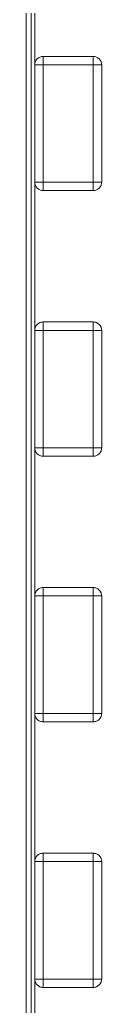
# Model space of a CAD drawing. Header units: millimetres. Extents: x 29385 to 32685, y 14499 to 19141.
# Drawn here: x 30962.6 to 30985.1, y 16441 to 16735 of the extents above; entities that cross this region are included whole.
import ezdxf

# ---------------------------------------------------------------- set-up
doc = ezdxf.new("R2010")
doc.units = ezdxf.units.MM
doc.header["$LTSCALE"] = 3
doc.layers.add('Warstwa 1', color=7, linetype='Continuous')

msp = doc.modelspace()

# ---------------------------------------------------------------- linework, layer by layer
at = {"layer": 'Warstwa 1', "lineweight": 15}
for points in [[(30962.6, 17001.48), (30962.6, 16183.98)], [(30962.6, 17001.48), (30962.6, 16183.98)], [(30962.6, 17001.48), (30962.6, 16183.98)], [(30962.6, 17001.48), (30962.6, 16183.98)], [(30962.6, 17001.48), (30962.6, 16183.98)], [(30962.6, 17001.48), (30962.6, 16183.98)], [(30964.1, 17001.48), (30964.1, 16183.98)], [(30964.1, 17001.48), (30964.1, 16183.98)], [(30964.1, 17001.48), (30964.1, 16183.98)], [(30964.1, 17001.48), (30964.1, 16183.98)], [(30964.1, 17001.48), (30964.1, 16183.98)], [(30964.1, 17001.48), (30964.1, 16183.98)], [(30965.1, 17001.48), (30965.1, 16183.98)], [(30965.1, 17001.48), (30965.1, 16183.98)], [(30965.1, 17001.48), (30965.1, 16183.98)], [(30965.1, 17001.48), (30965.1, 16183.98)], [(30965.1, 17001.48), (30965.1, 16183.98)], [(30965.1, 17001.48), (30965.1, 16183.98)], [(30965.1, 17001.48), (30965.1, 16183.98)], [(30965.1, 17001.48), (30965.1, 16183.98)], [(30965.1, 17001.48), (30965.1, 16183.98)], [(30965.1, 17001.48), (30965.1, 16183.98)], [(30965.1, 17001.48), (30965.1, 16183.98)], [(30965.1, 17001.48), (30965.1, 16183.98)], [(30967.6, 16724.07), (30982.6, 16724.07)], [(30967.6, 16721.57), (30967.6, 16724.07)], [(30967.6, 16724.07), (30967.6, 16721.57)], [(30967.6, 16724.07), (30982.6, 16724.07)], [(30967.6, 16721.57), (30967.6, 16724.07)], [(30967.6, 16724.07), (30982.6, 16724.07)], [(30967.6, 16724.07), (30982.6, 16724.07)], [(30967.6, 16724.07), (30967.6, 16721.57)], [(30967.6, 16721.57), (30967.6, 16724.07)], [(30967.6, 16724.07), (30967.6, 16721.57)], [(30967.6, 16724.07), (30982.6, 16724.07)], [(30967.6, 16724.07), (30982.6, 16724.07)], [(30982.6, 16724.07), (30982.6, 16721.57)], [(30982.6, 16721.57), (30982.6, 16724.07)], [(30982.6, 16724.07), (30982.6, 16721.57)], [(30982.6, 16721.57), (30982.6, 16724.07)], [(30982.6, 16724.07), (30982.6, 16721.57)], [(30982.6, 16721.57), (30982.6, 16724.07)], [(30965.1, 16721.57), (30967.6, 16721.57)], [(30967.6, 16721.57), (30965.1, 16721.57)], [(30965.1, 16686.57), (30965.1, 16721.57)], [(30965.1, 16686.57), (30965.1, 16721.57)], [(30965.1, 16686.57), (30965.1, 16721.57)], [(30965.1, 16686.57), (30965.1, 16721.57)], [(30965.1, 16721.57), (30967.6, 16721.57)], [(30967.6, 16721.57), (30965.1, 16721.57)], [(30965.1, 16686.57), (30965.1, 16721.57)], [(30965.1, 16721.57), (30967.6, 16721.57)], [(30967.6, 16721.57), (30965.1, 16721.57)], [(30965.1, 16686.57), (30965.1, 16721.57)], [(30967.6, 16721.57), (30982.6, 16721.57)], [(30967.6, 16721.57), (30982.6, 16721.57)], [(30967.6, 16686.57), (30967.6, 16721.57)], [(30967.6, 16686.57), (30967.6, 16721.57)], [(30967.6, 16721.57), (30982.6, 16721.57)], [(30967.6, 16721.57), (30982.6, 16721.57)], [(30967.6, 16686.57), (30967.6, 16721.57)], [(30967.6, 16686.57), (30967.6, 16721.57)], [(30967.6, 16686.57), (30967.6, 16721.57)], [(30967.6, 16686.57), (30967.6, 16721.57)], [(30967.6, 16721.57), (30982.6, 16721.57)], [(30967.6, 16721.57), (30982.6, 16721.57)], [(30985.1, 16721.57), (30982.6, 16721.57)], [(30982.6, 16721.57), (30982.6, 16686.57)], [(30982.6, 16721.57), (30982.6, 16686.57)], [(30982.6, 16721.57), (30985.1, 16721.57)], [(30982.6, 16721.57), (30985.1, 16721.57)], [(30982.6, 16721.57), (30982.6, 16686.57)], [(30982.6, 16721.57), (30982.6, 16686.57)], [(30985.1, 16721.57), (30982.6, 16721.57)], [(30982.6, 16721.57), (30982.6, 16686.57)], [(30985.1, 16721.57), (30982.6, 16721.57)], [(30982.6, 16721.57), (30982.6, 16686.57)], [(30982.6, 16721.57), (30985.1, 16721.57)], [(30985.1, 16721.57), (30985.1, 16686.57)], [(30985.1, 16721.57), (30985.1, 16686.57)], [(30985.1, 16721.57), (30985.1, 16686.57)], [(30985.1, 16721.57), (30985.1, 16686.57)], [(30985.1, 16721.57), (30985.1, 16686.57)], [(30985.1, 16721.57), (30985.1, 16686.57)], [(30967.6, 16686.57), (30965.1, 16686.57)], [(30965.1, 16686.57), (30967.6, 16686.57)], [(30965.1, 16686.57), (30967.6, 16686.57)], [(30967.6, 16686.57), (30965.1, 16686.57)], [(30967.6, 16686.57), (30965.1, 16686.57)], [(30965.1, 16686.57), (30967.6, 16686.57)], [(30967.6, 16684.07), (30967.6, 16686.57)], [(30982.6, 16686.57), (30967.6, 16686.57)], [(30967.6, 16686.57), (30967.6, 16684.07)], [(30982.6, 16686.57), (30967.6, 16686.57)], [(30982.6, 16686.57), (30967.6, 16686.57)], [(30967.6, 16686.57), (30967.6, 16684.07)], [(30967.6, 16684.07), (30967.6, 16686.57)], [(30982.6, 16686.57), (30967.6, 16686.57)], [(30967.6, 16684.07), (30967.6, 16686.57)], [(30982.6, 16686.57), (30967.6, 16686.57)], [(30967.6, 16686.57), (30967.6, 16684.07)], [(30982.6, 16686.57), (30967.6, 16686.57)], [(30982.6, 16684.07), (30967.6, 16684.07)], [(30982.6, 16684.07), (30967.6, 16684.07)], [(30982.6, 16684.07), (30967.6, 16684.07)], [(30982.6, 16684.07), (30967.6, 16684.07)], [(30982.6, 16684.07), (30967.6, 16684.07)], [(30982.6, 16684.07), (30967.6, 16684.07)], [(30982.6, 16686.57), (30985.1, 16686.57)], [(30985.1, 16686.57), (30982.6, 16686.57)], [(30982.6, 16686.57), (30982.6, 16684.07)], [(30982.6, 16684.07), (30982.6, 16686.57)], [(30985.1, 16686.57), (30982.6, 16686.57)], [(30982.6, 16686.57), (30982.6, 16684.07)], [(30982.6, 16686.57), (30985.1, 16686.57)], [(30982.6, 16684.07), (30982.6, 16686.57)], [(30982.6, 16686.57), (30985.1, 16686.57)], [(30982.6, 16684.07), (30982.6, 16686.57)], [(30982.6, 16686.57), (30982.6, 16684.07)], [(30985.1, 16686.57), (30982.6, 16686.57)], [(30967.6, 16644.93), (30982.6, 16644.93)], [(30967.6, 16644.93), (30967.6, 16642.43)], [(30967.6, 16644.93), (30982.6, 16644.93)], [(30967.6, 16642.43), (30967.6, 16644.93)], [(30967.6, 16642.43), (30967.6, 16644.93)], [(30967.6, 16644.93), (30982.6, 16644.93)], [(30967.6, 16644.93), (30982.6, 16644.93)], [(30967.6, 16644.93), (30967.6, 16642.43)], [(30967.6, 16642.43), (30967.6, 16644.93)], [(30967.6, 16644.93), (30982.6, 16644.93)], [(30967.6, 16644.93), (30982.6, 16644.93)], [(30967.6, 16644.93), (30967.6, 16642.43)], [(30982.6, 16642.43), (30982.6, 16644.93)], [(30982.6, 16644.93), (30982.6, 16642.43)], [(30982.6, 16644.93), (30982.6, 16642.43)], [(30982.6, 16642.43), (30982.6, 16644.93)], [(30982.6, 16644.93), (30982.6, 16642.43)], [(30982.6, 16642.43), (30982.6, 16644.93)], [(30967.6, 16642.43), (30965.1, 16642.43)], [(30965.1, 16607.43), (30965.1, 16642.43)], [(30965.1, 16607.43), (30965.1, 16642.43)], [(30965.1, 16642.43), (30967.6, 16642.43)], [(30965.1, 16607.43), (30965.1, 16642.43)], [(30965.1, 16642.43), (30967.6, 16642.43)], [(30967.6, 16642.43), (30965.1, 16642.43)], [(30965.1, 16607.43), (30965.1, 16642.43)], [(30965.1, 16607.43), (30965.1, 16642.43)], [(30965.1, 16642.43), (30967.6, 16642.43)], [(30967.6, 16642.43), (30965.1, 16642.43)], [(30965.1, 16607.43), (30965.1, 16642.43)], [(30967.6, 16642.43), (30982.6, 16642.43)], [(30967.6, 16607.43), (30967.6, 16642.43)], [(30967.6, 16642.43), (30982.6, 16642.43)], [(30967.6, 16607.43), (30967.6, 16642.43)], [(30967.6, 16607.43), (30967.6, 16642.43)], [(30967.6, 16642.43), (30982.6, 16642.43)], [(30967.6, 16642.43), (30982.6, 16642.43)], [(30967.6, 16607.43), (30967.6, 16642.43)], [(30967.6, 16607.43), (30967.6, 16642.43)], [(30967.6, 16642.43), (30982.6, 16642.43)], [(30967.6, 16642.43), (30982.6, 16642.43)], [(30967.6, 16607.43), (30967.6, 16642.43)], [(30982.6, 16642.43), (30982.6, 16607.43)], [(30985.1, 16642.43), (30982.6, 16642.43)], [(30982.6, 16642.43), (30982.6, 16607.43)], [(30982.6, 16642.43), (30985.1, 16642.43)], [(30982.6, 16642.43), (30985.1, 16642.43)], [(30985.1, 16642.43), (30982.6, 16642.43)], [(30982.6, 16642.43), (30982.6, 16607.43)], [(30982.6, 16642.43), (30982.6, 16607.43)], [(30982.6, 16642.43), (30982.6, 16607.43)], [(30985.1, 16642.43), (30982.6, 16642.43)], [(30982.6, 16642.43), (30985.1, 16642.43)], [(30982.6, 16642.43), (30982.6, 16607.43)], [(30985.1, 16642.43), (30985.1, 16607.43)], [(30985.1, 16642.43), (30985.1, 16607.43)], [(30985.1, 16642.43), (30985.1, 16607.43)], [(30985.1, 16642.43), (30985.1, 16607.43)], [(30985.1, 16642.43), (30985.1, 16607.43)], [(30985.1, 16642.43), (30985.1, 16607.43)], [(30965.1, 16607.43), (30967.6, 16607.43)], [(30967.6, 16607.43), (30965.1, 16607.43)], [(30967.6, 16607.43), (30965.1, 16607.43)], [(30965.1, 16607.43), (30967.6, 16607.43)], [(30967.6, 16607.43), (30965.1, 16607.43)], [(30965.1, 16607.43), (30967.6, 16607.43)], [(30967.6, 16607.43), (30967.6, 16604.93)], [(30967.6, 16604.93), (30967.6, 16607.43)], [(30982.6, 16607.43), (30967.6, 16607.43)], [(30982.6, 16607.43), (30967.6, 16607.43)], [(30967.6, 16604.93), (30967.6, 16607.43)], [(30982.6, 16607.43), (30967.6, 16607.43)], [(30967.6, 16607.43), (30967.6, 16604.93)], [(30982.6, 16607.43), (30967.6, 16607.43)], [(30967.6, 16604.93), (30967.6, 16607.43)], [(30982.6, 16607.43), (30967.6, 16607.43)], [(30967.6, 16607.43), (30967.6, 16604.93)], [(30982.6, 16607.43), (30967.6, 16607.43)], [(30982.6, 16604.93), (30982.6, 16607.43)], [(30982.6, 16607.43), (30985.1, 16607.43)], [(30982.6, 16607.43), (30982.6, 16604.93)], [(30985.1, 16607.43), (30982.6, 16607.43)], [(30982.6, 16607.43), (30982.6, 16604.93)], [(30985.1, 16607.43), (30982.6, 16607.43)], [(30982.6, 16604.93), (30982.6, 16607.43)], [(30982.6, 16607.43), (30985.1, 16607.43)], [(30982.6, 16607.43), (30985.1, 16607.43)], [(30982.6, 16604.93), (30982.6, 16607.43)], [(30982.6, 16607.43), (30982.6, 16604.93)], [(30985.1, 16607.43), (30982.6, 16607.43)], [(30982.6, 16604.93), (30967.6, 16604.93)], [(30982.6, 16604.93), (30967.6, 16604.93)], [(30982.6, 16604.93), (30967.6, 16604.93)], [(30982.6, 16604.93), (30967.6, 16604.93)], [(30982.6, 16604.93), (30967.6, 16604.93)], [(30982.6, 16604.93), (30967.6, 16604.93)], [(30965.1, 16528.3), (30965.1, 16563.3)], [(30965.1, 16563.3), (30967.6, 16563.3)], [(30967.6, 16563.3), (30965.1, 16563.3)], [(30965.1, 16528.3), (30965.1, 16563.3)], [(30967.6, 16563.3), (30965.1, 16563.3)], [(30965.1, 16528.3), (30965.1, 16563.3)], [(30965.1, 16528.3), (30965.1, 16563.3)], [(30965.1, 16563.3), (30967.6, 16563.3)], [(30967.6, 16563.3), (30965.1, 16563.3)], [(30965.1, 16528.3), (30965.1, 16563.3)], [(30965.1, 16528.3), (30965.1, 16563.3)], [(30965.1, 16563.3), (30967.6, 16563.3)], [(30967.6, 16563.3), (30967.6, 16565.8)], [(30967.6, 16565.8), (30967.6, 16563.3)], [(30967.6, 16565.8), (30982.6, 16565.8)], [(30967.6, 16565.8), (30982.6, 16565.8)], [(30967.6, 16565.8), (30982.6, 16565.8)], [(30967.6, 16565.8), (30982.6, 16565.8)], [(30967.6, 16565.8), (30967.6, 16563.3)], [(30967.6, 16563.3), (30967.6, 16565.8)], [(30967.6, 16565.8), (30967.6, 16563.3)], [(30967.6, 16565.8), (30982.6, 16565.8)], [(30967.6, 16563.3), (30967.6, 16565.8)], [(30967.6, 16565.8), (30982.6, 16565.8)], [(30967.6, 16528.3), (30967.6, 16563.3)], [(30967.6, 16528.3), (30967.6, 16563.3)], [(30967.6, 16563.3), (30982.6, 16563.3)], [(30967.6, 16563.3), (30982.6, 16563.3)], [(30967.6, 16528.3), (30967.6, 16563.3)], [(30967.6, 16563.3), (30982.6, 16563.3)], [(30967.6, 16528.3), (30967.6, 16563.3)], [(30967.6, 16563.3), (30982.6, 16563.3)], [(30967.6, 16528.3), (30967.6, 16563.3)], [(30967.6, 16563.3), (30982.6, 16563.3)], [(30967.6, 16528.3), (30967.6, 16563.3)], [(30967.6, 16563.3), (30982.6, 16563.3)], [(30982.6, 16565.8), (30982.6, 16563.3)], [(30982.6, 16563.3), (30982.6, 16565.8)], [(30982.6, 16565.8), (30982.6, 16563.3)], [(30982.6, 16563.3), (30982.6, 16565.8)], [(30982.6, 16563.3), (30982.6, 16565.8)], [(30982.6, 16565.8), (30982.6, 16563.3)], [(30982.6, 16563.3), (30982.6, 16528.3)], [(30982.6, 16563.3), (30985.1, 16563.3)], [(30985.1, 16563.3), (30982.6, 16563.3)], [(30982.6, 16563.3), (30982.6, 16528.3)], [(30982.6, 16563.3), (30985.1, 16563.3)], [(30982.6, 16563.3), (30982.6, 16528.3)], [(30982.6, 16563.3), (30982.6, 16528.3)], [(30985.1, 16563.3), (30982.6, 16563.3)], [(30985.1, 16563.3), (30982.6, 16563.3)], [(30982.6, 16563.3), (30982.6, 16528.3)], [(30982.6, 16563.3), (30985.1, 16563.3)], [(30982.6, 16563.3), (30982.6, 16528.3)], [(30985.1, 16563.3), (30985.1, 16528.3)], [(30985.1, 16563.3), (30985.1, 16528.3)], [(30985.1, 16563.3), (30985.1, 16528.3)], [(30985.1, 16563.3), (30985.1, 16528.3)], [(30985.1, 16563.3), (30985.1, 16528.3)], [(30985.1, 16563.3), (30985.1, 16528.3)], [(30967.6, 16528.3), (30965.1, 16528.3)], [(30965.1, 16528.3), (30967.6, 16528.3)], [(30965.1, 16528.3), (30967.6, 16528.3)], [(30967.6, 16528.3), (30965.1, 16528.3)], [(30965.1, 16528.3), (30967.6, 16528.3)], [(30967.6, 16528.3), (30965.1, 16528.3)], [(30982.6, 16528.3), (30967.6, 16528.3)], [(30967.6, 16528.3), (30967.6, 16525.8)], [(30967.6, 16525.8), (30967.6, 16528.3)], [(30982.6, 16528.3), (30967.6, 16528.3)], [(30982.6, 16528.3), (30967.6, 16528.3)], [(30967.6, 16525.8), (30967.6, 16528.3)], [(30967.6, 16528.3), (30967.6, 16525.8)], [(30982.6, 16528.3), (30967.6, 16528.3)], [(30982.6, 16528.3), (30967.6, 16528.3)], [(30967.6, 16528.3), (30967.6, 16525.8)], [(30967.6, 16525.8), (30967.6, 16528.3)], [(30982.6, 16528.3), (30967.6, 16528.3)], [(30985.1, 16528.3), (30982.6, 16528.3)], [(30982.6, 16528.3), (30985.1, 16528.3)], [(30982.6, 16525.8), (30982.6, 16528.3)], [(30982.6, 16528.3), (30982.6, 16525.8)], [(30985.1, 16528.3), (30982.6, 16528.3)], [(30982.6, 16528.3), (30982.6, 16525.8)], [(30982.6, 16528.3), (30985.1, 16528.3)], [(30982.6, 16525.8), (30982.6, 16528.3)], [(30982.6, 16525.8), (30982.6, 16528.3)], [(30982.6, 16528.3), (30985.1, 16528.3)], [(30982.6, 16528.3), (30982.6, 16525.8)], [(30985.1, 16528.3), (30982.6, 16528.3)], [(30982.6, 16525.8), (30967.6, 16525.8)], [(30982.6, 16525.8), (30967.6, 16525.8)], [(30982.6, 16525.8), (30967.6, 16525.8)], [(30982.6, 16525.8), (30967.6, 16525.8)], [(30982.6, 16525.8), (30967.6, 16525.8)], [(30982.6, 16525.8), (30967.6, 16525.8)], [(30965.1, 16449.16), (30965.1, 16484.16)], [(30965.1, 16484.16), (30967.6, 16484.16)], [(30967.6, 16484.16), (30965.1, 16484.16)], [(30965.1, 16449.16), (30965.1, 16484.16)], [(30965.1, 16484.16), (30967.6, 16484.16)], [(30967.6, 16484.16), (30965.1, 16484.16)], [(30965.1, 16449.16), (30965.1, 16484.16)], [(30965.1, 16449.16), (30965.1, 16484.16)], [(30965.1, 16449.16), (30965.1, 16484.16)], [(30965.1, 16484.16), (30967.6, 16484.16)], [(30967.6, 16484.16), (30965.1, 16484.16)], [(30965.1, 16449.16), (30965.1, 16484.16)], [(30967.6, 16486.66), (30982.6, 16486.66)], [(30967.6, 16484.16), (30967.6, 16486.66)], [(30967.6, 16486.66), (30982.6, 16486.66)], [(30967.6, 16486.66), (30967.6, 16484.16)], [(30967.6, 16484.16), (30967.6, 16486.66)], [(30967.6, 16486.66), (30982.6, 16486.66)], [(30967.6, 16486.66), (30982.6, 16486.66)], [(30967.6, 16486.66), (30967.6, 16484.16)], [(30967.6, 16484.16), (30967.6, 16486.66)], [(30967.6, 16486.66), (30982.6, 16486.66)], [(30967.6, 16486.66), (30982.6, 16486.66)], [(30967.6, 16486.66), (30967.6, 16484.16)], [(30967.6, 16449.16), (30967.6, 16484.16)], [(30967.6, 16484.16), (30982.6, 16484.16)], [(30967.6, 16449.16), (30967.6, 16484.16)], [(30967.6, 16484.16), (30982.6, 16484.16)], [(30967.6, 16484.16), (30982.6, 16484.16)], [(30967.6, 16484.16), (30982.6, 16484.16)], [(30967.6, 16449.16), (30967.6, 16484.16)], [(30967.6, 16449.16), (30967.6, 16484.16)], [(30967.6, 16449.16), (30967.6, 16484.16)], [(30967.6, 16484.16), (30982.6, 16484.16)], [(30967.6, 16484.16), (30982.6, 16484.16)], [(30967.6, 16449.16), (30967.6, 16484.16)], [(30982.6, 16486.66), (30982.6, 16484.16)], [(30982.6, 16484.16), (30982.6, 16486.66)], [(30982.6, 16486.66), (30982.6, 16484.16)], [(30982.6, 16484.16), (30982.6, 16486.66)], [(30982.6, 16486.66), (30982.6, 16484.16)], [(30982.6, 16484.16), (30982.6, 16486.66)], [(30982.6, 16484.16), (30982.6, 16449.16)], [(30982.6, 16484.16), (30985.1, 16484.16)], [(30982.6, 16484.16), (30982.6, 16449.16)], [(30985.1, 16484.16), (30982.6, 16484.16)], [(30982.6, 16484.16), (30985.1, 16484.16)], [(30982.6, 16484.16), (30982.6, 16449.16)], [(30982.6, 16484.16), (30982.6, 16449.16)], [(30985.1, 16484.16), (30982.6, 16484.16)], [(30982.6, 16484.16), (30985.1, 16484.16)], [(30985.1, 16484.16), (30982.6, 16484.16)], [(30982.6, 16484.16), (30982.6, 16449.16)], [(30982.6, 16484.16), (30982.6, 16449.16)], [(30985.1, 16484.16), (30985.1, 16449.16)], [(30985.1, 16484.16), (30985.1, 16449.16)], [(30985.1, 16484.16), (30985.1, 16449.16)], [(30985.1, 16484.16), (30985.1, 16449.16)], [(30985.1, 16484.16), (30985.1, 16449.16)], [(30985.1, 16484.16), (30985.1, 16449.16)], [(30967.6, 16449.16), (30965.1, 16449.16)], [(30965.1, 16449.16), (30967.6, 16449.16)], [(30967.6, 16449.16), (30965.1, 16449.16)], [(30965.1, 16449.16), (30967.6, 16449.16)], [(30967.6, 16449.16), (30965.1, 16449.16)], [(30965.1, 16449.16), (30967.6, 16449.16)], [(30967.6, 16446.66), (30967.6, 16449.16)], [(30982.6, 16449.16), (30967.6, 16449.16)], [(30967.6, 16449.16), (30967.6, 16446.66)], [(30982.6, 16449.16), (30967.6, 16449.16)], [(30967.6, 16446.66), (30967.6, 16449.16)], [(30982.6, 16449.16), (30967.6, 16449.16)], [(30967.6, 16449.16), (30967.6, 16446.66)], [(30982.6, 16449.16), (30967.6, 16449.16)], [(30967.6, 16446.66), (30967.6, 16449.16)], [(30982.6, 16449.16), (30967.6, 16449.16)], [(30967.6, 16449.16), (30967.6, 16446.66)], [(30982.6, 16449.16), (30967.6, 16449.16)], [(30982.6, 16449.16), (30982.6, 16446.66)], [(30985.1, 16449.16), (30982.6, 16449.16)], [(30982.6, 16446.66), (30982.6, 16449.16)], [(30982.6, 16449.16), (30985.1, 16449.16)], [(30985.1, 16449.16), (30982.6, 16449.16)], [(30982.6, 16449.16), (30982.6, 16446.66)], [(30982.6, 16446.66), (30982.6, 16449.16)], [(30982.6, 16449.16), (30985.1, 16449.16)], [(30982.6, 16449.16), (30982.6, 16446.66)], [(30985.1, 16449.16), (30982.6, 16449.16)], [(30982.6, 16446.66), (30982.6, 16449.16)], [(30982.6, 16449.16), (30985.1, 16449.16)], [(30982.6, 16446.66), (30967.6, 16446.66)], [(30982.6, 16446.66), (30967.6, 16446.66)], [(30982.6, 16446.66), (30967.6, 16446.66)], [(30982.6, 16446.66), (30967.6, 16446.66)], [(30982.6, 16446.66), (30967.6, 16446.66)], [(30982.6, 16446.66), (30967.6, 16446.66)]]:
    msp.add_lwpolyline(points, dxfattribs=at)
for points in [[(30967.6, 16724.07), (30967.28, 16724.07), (30966.97, 16724.01), (30966.65, 16723.87), (30966.01, 16723.61), (30965.56, 16723.16), (30965.3, 16722.53), (30965.17, 16722.21), (30965.1, 16721.89), (30965.1, 16721.57)], [(30965.1, 16721.57), (30965.1, 16721.89), (30965.17, 16722.21), (30965.3, 16722.53), (30965.56, 16723.16), (30966.01, 16723.61), (30966.65, 16723.87), (30966.97, 16724.01), (30967.28, 16724.07), (30967.6, 16724.07)], [(30967.6, 16724.07), (30967.28, 16724.07), (30966.97, 16724.01), (30966.65, 16723.87), (30966.01, 16723.61), (30965.56, 16723.16), (30965.3, 16722.53), (30965.17, 16722.21), (30965.1, 16721.89), (30965.1, 16721.57)], [(30965.1, 16721.57), (30965.1, 16721.89), (30965.17, 16722.21), (30965.3, 16722.53), (30965.56, 16723.16), (30966.01, 16723.61), (30966.65, 16723.87), (30966.97, 16724.01), (30967.28, 16724.07), (30967.6, 16724.07)], [(30967.6, 16724.07), (30967.28, 16724.07), (30966.97, 16724.01), (30966.65, 16723.87), (30966.01, 16723.61), (30965.56, 16723.16), (30965.3, 16722.53), (30965.17, 16722.21), (30965.1, 16721.89), (30965.1, 16721.57)], [(30965.1, 16721.57), (30965.1, 16721.89), (30965.17, 16722.21), (30965.3, 16722.53), (30965.56, 16723.16), (30966.01, 16723.61), (30966.65, 16723.87), (30966.97, 16724.01), (30967.28, 16724.07), (30967.6, 16724.07)], [(30982.6, 16724.07), (30982.92, 16724.07), (30983.24, 16724.01), (30983.56, 16723.87), (30984.19, 16723.61), (30984.64, 16723.16), (30984.91, 16722.53), (30985.04, 16722.21), (30985.1, 16721.89), (30985.1, 16721.57)], [(30985.1, 16721.57), (30985.1, 16721.89), (30985.04, 16722.21), (30984.91, 16722.53), (30984.64, 16723.16), (30984.19, 16723.61), (30983.56, 16723.87), (30983.24, 16724.01), (30982.92, 16724.07), (30982.6, 16724.07)], [(30985.1, 16721.57), (30985.1, 16721.89), (30985.04, 16722.21), (30984.91, 16722.53), (30984.64, 16723.16), (30984.19, 16723.61), (30983.56, 16723.87), (30983.24, 16724.01), (30982.92, 16724.07), (30982.6, 16724.07)], [(30982.6, 16724.07), (30982.92, 16724.07), (30983.24, 16724.01), (30983.56, 16723.87), (30984.19, 16723.61), (30984.64, 16723.16), (30984.91, 16722.53), (30985.04, 16722.21), (30985.1, 16721.89), (30985.1, 16721.57)], [(30985.1, 16721.57), (30985.1, 16721.89), (30985.04, 16722.21), (30984.91, 16722.53), (30984.64, 16723.16), (30984.19, 16723.61), (30983.56, 16723.87), (30983.24, 16724.01), (30982.92, 16724.07), (30982.6, 16724.07)], [(30982.6, 16724.07), (30982.92, 16724.07), (30983.24, 16724.01), (30983.56, 16723.87), (30984.19, 16723.61), (30984.64, 16723.16), (30984.91, 16722.53), (30985.04, 16722.21), (30985.1, 16721.89), (30985.1, 16721.57)], [(30965.1, 16686.57), (30965.1, 16686.25), (30965.17, 16685.93), (30965.3, 16685.62), (30965.56, 16684.98), (30966.01, 16684.53), (30966.65, 16684.27), (30966.97, 16684.14), (30967.28, 16684.07), (30967.6, 16684.07)], [(30967.6, 16684.07), (30967.28, 16684.07), (30966.97, 16684.14), (30966.65, 16684.27), (30966.01, 16684.53), (30965.56, 16684.98), (30965.3, 16685.62), (30965.17, 16685.93), (30965.1, 16686.25), (30965.1, 16686.57)], [(30967.6, 16684.07), (30967.28, 16684.07), (30966.97, 16684.14), (30966.65, 16684.27), (30966.01, 16684.53), (30965.56, 16684.98), (30965.3, 16685.62), (30965.17, 16685.93), (30965.1, 16686.25), (30965.1, 16686.57)], [(30965.1, 16686.57), (30965.1, 16686.25), (30965.17, 16685.93), (30965.3, 16685.62), (30965.56, 16684.98), (30966.01, 16684.53), (30966.65, 16684.27), (30966.97, 16684.14), (30967.28, 16684.07), (30967.6, 16684.07)], [(30965.1, 16686.57), (30965.1, 16686.25), (30965.17, 16685.93), (30965.3, 16685.62), (30965.56, 16684.98), (30966.01, 16684.53), (30966.65, 16684.27), (30966.97, 16684.14), (30967.28, 16684.07), (30967.6, 16684.07)], [(30967.6, 16684.07), (30967.28, 16684.07), (30966.97, 16684.14), (30966.65, 16684.27), (30966.01, 16684.53), (30965.56, 16684.98), (30965.3, 16685.62), (30965.17, 16685.93), (30965.1, 16686.25), (30965.1, 16686.57)], [(30982.6, 16684.07), (30982.92, 16684.07), (30983.24, 16684.14), (30983.56, 16684.27), (30984.19, 16684.53), (30984.64, 16684.98), (30984.91, 16685.62), (30985.04, 16685.93), (30985.1, 16686.25), (30985.1, 16686.57)], [(30985.1, 16686.57), (30985.1, 16686.25), (30985.04, 16685.93), (30984.91, 16685.62), (30984.64, 16684.98), (30984.19, 16684.53), (30983.56, 16684.27), (30983.24, 16684.14), (30982.92, 16684.07), (30982.6, 16684.07)], [(30982.6, 16684.07), (30982.92, 16684.07), (30983.24, 16684.14), (30983.56, 16684.27), (30984.19, 16684.53), (30984.64, 16684.98), (30984.91, 16685.62), (30985.04, 16685.93), (30985.1, 16686.25), (30985.1, 16686.57)], [(30985.1, 16686.57), (30985.1, 16686.25), (30985.04, 16685.93), (30984.91, 16685.62), (30984.64, 16684.98), (30984.19, 16684.53), (30983.56, 16684.27), (30983.24, 16684.14), (30982.92, 16684.07), (30982.6, 16684.07)], [(30985.1, 16686.57), (30985.1, 16686.25), (30985.04, 16685.93), (30984.91, 16685.62), (30984.64, 16684.98), (30984.19, 16684.53), (30983.56, 16684.27), (30983.24, 16684.14), (30982.92, 16684.07), (30982.6, 16684.07)], [(30982.6, 16684.07), (30982.92, 16684.07), (30983.24, 16684.14), (30983.56, 16684.27), (30984.19, 16684.53), (30984.64, 16684.98), (30984.91, 16685.62), (30985.04, 16685.93), (30985.1, 16686.25), (30985.1, 16686.57)], [(30965.1, 16642.43), (30965.1, 16642.75), (30965.17, 16643.07), (30965.3, 16643.39), (30965.56, 16644.02), (30966.01, 16644.47), (30966.65, 16644.74), (30966.97, 16644.87), (30967.28, 16644.93), (30967.6, 16644.93)], [(30967.6, 16644.93), (30967.28, 16644.93), (30966.97, 16644.87), (30966.65, 16644.74), (30966.01, 16644.47), (30965.56, 16644.02), (30965.3, 16643.39), (30965.17, 16643.07), (30965.1, 16642.75), (30965.1, 16642.43)], [(30967.6, 16644.93), (30967.28, 16644.93), (30966.97, 16644.87), (30966.65, 16644.74), (30966.01, 16644.47), (30965.56, 16644.02), (30965.3, 16643.39), (30965.17, 16643.07), (30965.1, 16642.75), (30965.1, 16642.43)], [(30965.1, 16642.43), (30965.1, 16642.75), (30965.17, 16643.07), (30965.3, 16643.39), (30965.56, 16644.02), (30966.01, 16644.47), (30966.65, 16644.74), (30966.97, 16644.87), (30967.28, 16644.93), (30967.6, 16644.93)], [(30967.6, 16644.93), (30967.28, 16644.93), (30966.97, 16644.87), (30966.65, 16644.74), (30966.01, 16644.47), (30965.56, 16644.02), (30965.3, 16643.39), (30965.17, 16643.07), (30965.1, 16642.75), (30965.1, 16642.43)], [(30965.1, 16642.43), (30965.1, 16642.75), (30965.17, 16643.07), (30965.3, 16643.39), (30965.56, 16644.02), (30966.01, 16644.47), (30966.65, 16644.74), (30966.97, 16644.87), (30967.28, 16644.93), (30967.6, 16644.93)], [(30982.6, 16644.93), (30982.92, 16644.93), (30983.24, 16644.87), (30983.56, 16644.74), (30984.19, 16644.47), (30984.64, 16644.02), (30984.91, 16643.39), (30985.04, 16643.07), (30985.1, 16642.75), (30985.1, 16642.43)], [(30985.1, 16642.43), (30985.1, 16642.75), (30985.04, 16643.07), (30984.91, 16643.39), (30984.64, 16644.02), (30984.19, 16644.47), (30983.56, 16644.74), (30983.24, 16644.87), (30982.92, 16644.93), (30982.6, 16644.93)], [(30985.1, 16642.43), (30985.1, 16642.75), (30985.04, 16643.07), (30984.91, 16643.39), (30984.64, 16644.02), (30984.19, 16644.47), (30983.56, 16644.74), (30983.24, 16644.87), (30982.92, 16644.93), (30982.6, 16644.93)], [(30982.6, 16644.93), (30982.92, 16644.93), (30983.24, 16644.87), (30983.56, 16644.74), (30984.19, 16644.47), (30984.64, 16644.02), (30984.91, 16643.39), (30985.04, 16643.07), (30985.1, 16642.75), (30985.1, 16642.43)], [(30985.1, 16642.43), (30985.1, 16642.75), (30985.04, 16643.07), (30984.91, 16643.39), (30984.64, 16644.02), (30984.19, 16644.47), (30983.56, 16644.74), (30983.24, 16644.87), (30982.92, 16644.93), (30982.6, 16644.93)], [(30982.6, 16644.93), (30982.92, 16644.93), (30983.24, 16644.87), (30983.56, 16644.74), (30984.19, 16644.47), (30984.64, 16644.02), (30984.91, 16643.39), (30985.04, 16643.07), (30985.1, 16642.75), (30985.1, 16642.43)], [(30965.1, 16607.43), (30965.1, 16607.12), (30965.17, 16606.8), (30965.3, 16606.48), (30965.56, 16605.84), (30966.01, 16605.4), (30966.65, 16605.13), (30966.97, 16605), (30967.28, 16604.93), (30967.6, 16604.93)], [(30967.6, 16604.93), (30967.28, 16604.93), (30966.97, 16605), (30966.65, 16605.13), (30966.01, 16605.4), (30965.56, 16605.84), (30965.3, 16606.48), (30965.17, 16606.8), (30965.1, 16607.12), (30965.1, 16607.43)], [(30965.1, 16607.43), (30965.1, 16607.12), (30965.17, 16606.8), (30965.3, 16606.48), (30965.56, 16605.84), (30966.01, 16605.4), (30966.65, 16605.13), (30966.97, 16605), (30967.28, 16604.93), (30967.6, 16604.93)], [(30967.6, 16604.93), (30967.28, 16604.93), (30966.97, 16605), (30966.65, 16605.13), (30966.01, 16605.4), (30965.56, 16605.84), (30965.3, 16606.48), (30965.17, 16606.8), (30965.1, 16607.12), (30965.1, 16607.43)], [(30965.1, 16607.43), (30965.1, 16607.12), (30965.17, 16606.8), (30965.3, 16606.48), (30965.56, 16605.84), (30966.01, 16605.4), (30966.65, 16605.13), (30966.97, 16605), (30967.28, 16604.93), (30967.6, 16604.93)], [(30967.6, 16604.93), (30967.28, 16604.93), (30966.97, 16605), (30966.65, 16605.13), (30966.01, 16605.4), (30965.56, 16605.84), (30965.3, 16606.48), (30965.17, 16606.8), (30965.1, 16607.12), (30965.1, 16607.43)], [(30982.6, 16604.93), (30982.92, 16604.93), (30983.24, 16605), (30983.56, 16605.13), (30984.19, 16605.4), (30984.64, 16605.84), (30984.91, 16606.48), (30985.04, 16606.8), (30985.1, 16607.12), (30985.1, 16607.43)], [(30985.1, 16607.43), (30985.1, 16607.12), (30985.04, 16606.8), (30984.91, 16606.48), (30984.64, 16605.84), (30984.19, 16605.4), (30983.56, 16605.13), (30983.24, 16605), (30982.92, 16604.93), (30982.6, 16604.93)], [(30982.6, 16604.93), (30982.92, 16604.93), (30983.24, 16605), (30983.56, 16605.13), (30984.19, 16605.4), (30984.64, 16605.84), (30984.91, 16606.48), (30985.04, 16606.8), (30985.1, 16607.12), (30985.1, 16607.43)], [(30985.1, 16607.43), (30985.1, 16607.12), (30985.04, 16606.8), (30984.91, 16606.48), (30984.64, 16605.84), (30984.19, 16605.4), (30983.56, 16605.13), (30983.24, 16605), (30982.92, 16604.93), (30982.6, 16604.93)], [(30985.1, 16607.43), (30985.1, 16607.12), (30985.04, 16606.8), (30984.91, 16606.48), (30984.64, 16605.84), (30984.19, 16605.4), (30983.56, 16605.13), (30983.24, 16605), (30982.92, 16604.93), (30982.6, 16604.93)], [(30982.6, 16604.93), (30982.92, 16604.93), (30983.24, 16605), (30983.56, 16605.13), (30984.19, 16605.4), (30984.64, 16605.84), (30984.91, 16606.48), (30985.04, 16606.8), (30985.1, 16607.12), (30985.1, 16607.43)], [(30967.6, 16565.8), (30967.28, 16565.8), (30966.97, 16565.73), (30966.65, 16565.6), (30966.01, 16565.34), (30965.56, 16564.89), (30965.3, 16564.25), (30965.17, 16563.93), (30965.1, 16563.62), (30965.1, 16563.3)], [(30965.1, 16563.3), (30965.1, 16563.62), (30965.17, 16563.93), (30965.3, 16564.25), (30965.56, 16564.89), (30966.01, 16565.34), (30966.65, 16565.6), (30966.97, 16565.73), (30967.28, 16565.8), (30967.6, 16565.8)], [(30965.1, 16563.3), (30965.1, 16563.62), (30965.17, 16563.93), (30965.3, 16564.25), (30965.56, 16564.89), (30966.01, 16565.34), (30966.65, 16565.6), (30966.97, 16565.73), (30967.28, 16565.8), (30967.6, 16565.8)], [(30967.6, 16565.8), (30967.28, 16565.8), (30966.97, 16565.73), (30966.65, 16565.6), (30966.01, 16565.34), (30965.56, 16564.89), (30965.3, 16564.25), (30965.17, 16563.93), (30965.1, 16563.62), (30965.1, 16563.3)], [(30965.1, 16563.3), (30965.1, 16563.62), (30965.17, 16563.93), (30965.3, 16564.25), (30965.56, 16564.89), (30966.01, 16565.34), (30966.65, 16565.6), (30966.97, 16565.73), (30967.28, 16565.8), (30967.6, 16565.8)], [(30967.6, 16565.8), (30967.28, 16565.8), (30966.97, 16565.73), (30966.65, 16565.6), (30966.01, 16565.34), (30965.56, 16564.89), (30965.3, 16564.25), (30965.17, 16563.93), (30965.1, 16563.62), (30965.1, 16563.3)], [(30985.1, 16563.3), (30985.1, 16563.62), (30985.04, 16563.93), (30984.91, 16564.25), (30984.64, 16564.89), (30984.19, 16565.34), (30983.56, 16565.6), (30983.24, 16565.73), (30982.92, 16565.8), (30982.6, 16565.8)], [(30982.6, 16565.8), (30982.92, 16565.8), (30983.24, 16565.73), (30983.56, 16565.6), (30984.19, 16565.34), (30984.64, 16564.89), (30984.91, 16564.25), (30985.04, 16563.93), (30985.1, 16563.62), (30985.1, 16563.3)], [(30985.1, 16563.3), (30985.1, 16563.62), (30985.04, 16563.93), (30984.91, 16564.25), (30984.64, 16564.89), (30984.19, 16565.34), (30983.56, 16565.6), (30983.24, 16565.73), (30982.92, 16565.8), (30982.6, 16565.8)], [(30982.6, 16565.8), (30982.92, 16565.8), (30983.24, 16565.73), (30983.56, 16565.6), (30984.19, 16565.34), (30984.64, 16564.89), (30984.91, 16564.25), (30985.04, 16563.93), (30985.1, 16563.62), (30985.1, 16563.3)], [(30982.6, 16565.8), (30982.92, 16565.8), (30983.24, 16565.73), (30983.56, 16565.6), (30984.19, 16565.34), (30984.64, 16564.89), (30984.91, 16564.25), (30985.04, 16563.93), (30985.1, 16563.62), (30985.1, 16563.3)], [(30985.1, 16563.3), (30985.1, 16563.62), (30985.04, 16563.93), (30984.91, 16564.25), (30984.64, 16564.89), (30984.19, 16565.34), (30983.56, 16565.6), (30983.24, 16565.73), (30982.92, 16565.8), (30982.6, 16565.8)], [(30965.1, 16528.3), (30965.1, 16527.98), (30965.17, 16527.66), (30965.3, 16527.34), (30965.56, 16526.71), (30966.01, 16526.26), (30966.65, 16526), (30966.97, 16525.86), (30967.28, 16525.8), (30967.6, 16525.8)], [(30967.6, 16525.8), (30967.28, 16525.8), (30966.97, 16525.86), (30966.65, 16526), (30966.01, 16526.26), (30965.56, 16526.71), (30965.3, 16527.34), (30965.17, 16527.66), (30965.1, 16527.98), (30965.1, 16528.3)], [(30965.1, 16528.3), (30965.1, 16527.98), (30965.17, 16527.66), (30965.3, 16527.34), (30965.56, 16526.71), (30966.01, 16526.26), (30966.65, 16526), (30966.97, 16525.86), (30967.28, 16525.8), (30967.6, 16525.8)], [(30967.6, 16525.8), (30967.28, 16525.8), (30966.97, 16525.86), (30966.65, 16526), (30966.01, 16526.26), (30965.56, 16526.71), (30965.3, 16527.34), (30965.17, 16527.66), (30965.1, 16527.98), (30965.1, 16528.3)], [(30967.6, 16525.8), (30967.28, 16525.8), (30966.97, 16525.86), (30966.65, 16526), (30966.01, 16526.26), (30965.56, 16526.71), (30965.3, 16527.34), (30965.17, 16527.66), (30965.1, 16527.98), (30965.1, 16528.3)], [(30965.1, 16528.3), (30965.1, 16527.98), (30965.17, 16527.66), (30965.3, 16527.34), (30965.56, 16526.71), (30966.01, 16526.26), (30966.65, 16526), (30966.97, 16525.86), (30967.28, 16525.8), (30967.6, 16525.8)], [(30985.1, 16528.3), (30985.1, 16527.98), (30985.04, 16527.66), (30984.91, 16527.34), (30984.64, 16526.71), (30984.19, 16526.26), (30983.56, 16526), (30983.24, 16525.86), (30982.92, 16525.8), (30982.6, 16525.8)], [(30982.6, 16525.8), (30982.92, 16525.8), (30983.24, 16525.86), (30983.56, 16526), (30984.19, 16526.26), (30984.64, 16526.71), (30984.91, 16527.34), (30985.04, 16527.66), (30985.1, 16527.98), (30985.1, 16528.3)], [(30982.6, 16525.8), (30982.92, 16525.8), (30983.24, 16525.86), (30983.56, 16526), (30984.19, 16526.26), (30984.64, 16526.71), (30984.91, 16527.34), (30985.04, 16527.66), (30985.1, 16527.98), (30985.1, 16528.3)], [(30985.1, 16528.3), (30985.1, 16527.98), (30985.04, 16527.66), (30984.91, 16527.34), (30984.64, 16526.71), (30984.19, 16526.26), (30983.56, 16526), (30983.24, 16525.86), (30982.92, 16525.8), (30982.6, 16525.8)], [(30982.6, 16525.8), (30982.92, 16525.8), (30983.24, 16525.86), (30983.56, 16526), (30984.19, 16526.26), (30984.64, 16526.71), (30984.91, 16527.34), (30985.04, 16527.66), (30985.1, 16527.98), (30985.1, 16528.3)], [(30985.1, 16528.3), (30985.1, 16527.98), (30985.04, 16527.66), (30984.91, 16527.34), (30984.64, 16526.71), (30984.19, 16526.26), (30983.56, 16526), (30983.24, 16525.86), (30982.92, 16525.8), (30982.6, 16525.8)], [(30967.6, 16486.66), (30967.28, 16486.66), (30966.97, 16486.59), (30966.65, 16486.46), (30966.01, 16486.2), (30965.56, 16485.75), (30965.3, 16485.11), (30965.17, 16484.8), (30965.1, 16484.48), (30965.1, 16484.16)], [(30965.1, 16484.16), (30965.1, 16484.48), (30965.17, 16484.8), (30965.3, 16485.11), (30965.56, 16485.75), (30966.01, 16486.2), (30966.65, 16486.46), (30966.97, 16486.59), (30967.28, 16486.66), (30967.6, 16486.66)], [(30967.6, 16486.66), (30967.28, 16486.66), (30966.97, 16486.59), (30966.65, 16486.46), (30966.01, 16486.2), (30965.56, 16485.75), (30965.3, 16485.11), (30965.17, 16484.8), (30965.1, 16484.48), (30965.1, 16484.16)], [(30965.1, 16484.16), (30965.1, 16484.48), (30965.17, 16484.8), (30965.3, 16485.11), (30965.56, 16485.75), (30966.01, 16486.2), (30966.65, 16486.46), (30966.97, 16486.59), (30967.28, 16486.66), (30967.6, 16486.66)], [(30967.6, 16486.66), (30967.28, 16486.66), (30966.97, 16486.59), (30966.65, 16486.46), (30966.01, 16486.2), (30965.56, 16485.75), (30965.3, 16485.11), (30965.17, 16484.8), (30965.1, 16484.48), (30965.1, 16484.16)], [(30965.1, 16484.16), (30965.1, 16484.48), (30965.17, 16484.8), (30965.3, 16485.11), (30965.56, 16485.75), (30966.01, 16486.2), (30966.65, 16486.46), (30966.97, 16486.59), (30967.28, 16486.66), (30967.6, 16486.66)], [(30985.1, 16484.16), (30985.1, 16484.48), (30985.04, 16484.8), (30984.91, 16485.11), (30984.64, 16485.75), (30984.19, 16486.2), (30983.56, 16486.46), (30983.24, 16486.59), (30982.92, 16486.66), (30982.6, 16486.66)], [(30982.6, 16486.66), (30982.92, 16486.66), (30983.24, 16486.59), (30983.56, 16486.46), (30984.19, 16486.2), (30984.64, 16485.75), (30984.91, 16485.11), (30985.04, 16484.8), (30985.1, 16484.48), (30985.1, 16484.16)], [(30985.1, 16484.16), (30985.1, 16484.48), (30985.04, 16484.8), (30984.91, 16485.11), (30984.64, 16485.75), (30984.19, 16486.2), (30983.56, 16486.46), (30983.24, 16486.59), (30982.92, 16486.66), (30982.6, 16486.66)], [(30982.6, 16486.66), (30982.92, 16486.66), (30983.24, 16486.59), (30983.56, 16486.46), (30984.19, 16486.2), (30984.64, 16485.75), (30984.91, 16485.11), (30985.04, 16484.8), (30985.1, 16484.48), (30985.1, 16484.16)], [(30985.1, 16484.16), (30985.1, 16484.48), (30985.04, 16484.8), (30984.91, 16485.11), (30984.64, 16485.75), (30984.19, 16486.2), (30983.56, 16486.46), (30983.24, 16486.59), (30982.92, 16486.66), (30982.6, 16486.66)], [(30982.6, 16486.66), (30982.92, 16486.66), (30983.24, 16486.59), (30983.56, 16486.46), (30984.19, 16486.2), (30984.64, 16485.75), (30984.91, 16485.11), (30985.04, 16484.8), (30985.1, 16484.48), (30985.1, 16484.16)], [(30965.1, 16449.16), (30965.1, 16448.84), (30965.17, 16448.52), (30965.3, 16448.21), (30965.56, 16447.57), (30966.01, 16447.12), (30966.65, 16446.86), (30966.97, 16446.73), (30967.28, 16446.66), (30967.6, 16446.66)], [(30967.6, 16446.66), (30967.28, 16446.66), (30966.97, 16446.73), (30966.65, 16446.86), (30966.01, 16447.12), (30965.56, 16447.57), (30965.3, 16448.21), (30965.17, 16448.52), (30965.1, 16448.84), (30965.1, 16449.16)], [(30965.1, 16449.16), (30965.1, 16448.84), (30965.17, 16448.52), (30965.3, 16448.21), (30965.56, 16447.57), (30966.01, 16447.12), (30966.65, 16446.86), (30966.97, 16446.73), (30967.28, 16446.66), (30967.6, 16446.66)], [(30967.6, 16446.66), (30967.28, 16446.66), (30966.97, 16446.73), (30966.65, 16446.86), (30966.01, 16447.12), (30965.56, 16447.57), (30965.3, 16448.21), (30965.17, 16448.52), (30965.1, 16448.84), (30965.1, 16449.16)], [(30965.1, 16449.16), (30965.1, 16448.84), (30965.17, 16448.52), (30965.3, 16448.21), (30965.56, 16447.57), (30966.01, 16447.12), (30966.65, 16446.86), (30966.97, 16446.73), (30967.28, 16446.66), (30967.6, 16446.66)], [(30967.6, 16446.66), (30967.28, 16446.66), (30966.97, 16446.73), (30966.65, 16446.86), (30966.01, 16447.12), (30965.56, 16447.57), (30965.3, 16448.21), (30965.17, 16448.52), (30965.1, 16448.84), (30965.1, 16449.16)], [(30982.6, 16446.66), (30982.92, 16446.66), (30983.24, 16446.73), (30983.56, 16446.86), (30984.19, 16447.12), (30984.64, 16447.57), (30984.91, 16448.21), (30985.04, 16448.52), (30985.1, 16448.84), (30985.1, 16449.16)], [(30985.1, 16449.16), (30985.1, 16448.84), (30985.04, 16448.52), (30984.91, 16448.21), (30984.64, 16447.57), (30984.19, 16447.12), (30983.56, 16446.86), (30983.24, 16446.73), (30982.92, 16446.66), (30982.6, 16446.66)], [(30982.6, 16446.66), (30982.92, 16446.66), (30983.24, 16446.73), (30983.56, 16446.86), (30984.19, 16447.12), (30984.64, 16447.57), (30984.91, 16448.21), (30985.04, 16448.52), (30985.1, 16448.84), (30985.1, 16449.16)], [(30985.1, 16449.16), (30985.1, 16448.84), (30985.04, 16448.52), (30984.91, 16448.21), (30984.64, 16447.57), (30984.19, 16447.12), (30983.56, 16446.86), (30983.24, 16446.73), (30982.92, 16446.66), (30982.6, 16446.66)], [(30982.6, 16446.66), (30982.92, 16446.66), (30983.24, 16446.73), (30983.56, 16446.86), (30984.19, 16447.12), (30984.64, 16447.57), (30984.91, 16448.21), (30985.04, 16448.52), (30985.1, 16448.84), (30985.1, 16449.16)], [(30985.1, 16449.16), (30985.1, 16448.84), (30985.04, 16448.52), (30984.91, 16448.21), (30984.64, 16447.57), (30984.19, 16447.12), (30983.56, 16446.86), (30983.24, 16446.73), (30982.92, 16446.66), (30982.6, 16446.66)]]:
    msp.add_open_spline(points, degree=3, knots=[0, 0, 0, 0, 1, 1, 1, 2, 2, 2, 3, 3, 3, 3], dxfattribs=at)

doc.saveas('drawing.dxf')
